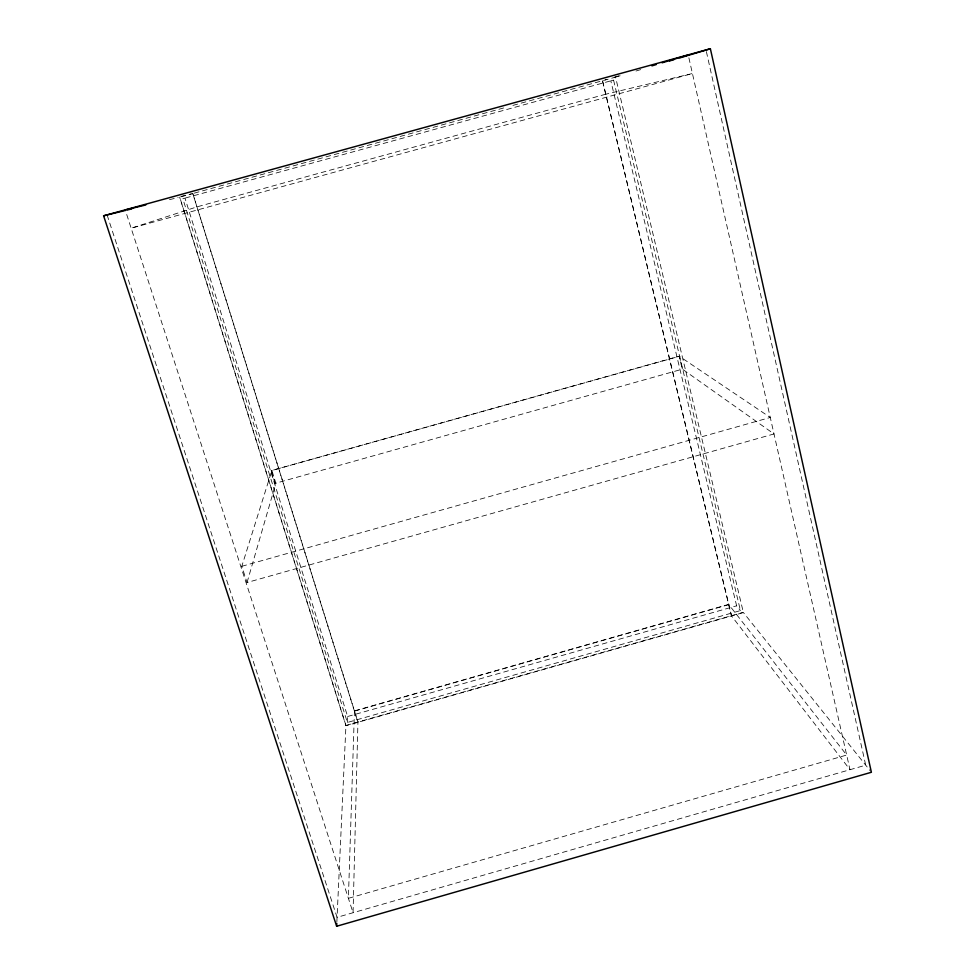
<?xml version="1.0" encoding="UTF-8"?>
<svg xmlns="http://www.w3.org/2000/svg" width="975" height="975" viewBox="0 0 975 975"><rect width="100%" height="100%" fill="white"/><g stroke="black" fill="none" stroke-linecap="round" stroke-linejoin="round"><path stroke-width="0.73" stroke-dasharray="4.88 3.66" d="M347.38 722.475L347.636 716.503L184.982 198.157L182.825 198.717L347.38 722.475L740.439 610.582L613.555 80.096L182.825 198.717M336.862 921.789L345.942 725.449L179.729 197.145L192.794 193.55L357.935 722.036L353.06 912.722L125.239 209.954M247.041 582.514L275.864 483.173L271.879 470.474L241.788 566.304L247.041 582.514L774.004 433.948L682.268 369.038L679.197 356.192L271.147 470.681L275.133 483.368L682.427 369.147L679.356 356.302L271.147 470.681M275.133 483.368L271.208 470.511M688.874 57.805L849.993 769.702L731.372 615.712L602.452 80.754L606.925 79.402M614.189 77.22L619.99 75.477M615.432 77.171L621.392 75.392M635.98 71.017L641.818 69.274M613.555 80.096L610.825 80.888L736.625 605.816L740.439 610.582M354.437 711.141L728.812 604.622M347.636 716.503L736.625 605.816M345.942 725.449L743.218 612.337L870.456 771.091M241.788 566.304L770.274 417.471L679.197 356.192M194.269 193.135L505.635 107.408M512.899 105.41L615.554 77.135L743.389 612.556L345.93 725.729L179.632 197.169M605.816 94.197L196.962 206.871L131.162 228.223L692.433 73.515L605.694 94.222M169.479 199.656L178.181 197.523M181.045 196.402L191.332 193.903M107.092 214.951L337.07 917.329L865.715 765.18L706.034 50.054M192.794 193.55L357.923 722.304M602.562 80.718L731.543 615.932M354.449 710.872L348.392 898.328L846.678 755.052L728.642 604.403L354.449 710.872"/><path stroke-width="1.46" d="M336.655 926.25L103.606 215.804L710.373 48.75L871.394 772.273L336.655 926.25L336.789 923.276M651.934 65.873L656.285 64.557M662.098 62.814L688.228 54.953M669.545 60.974L673.932 59.658M679.77 57.915L710.373 48.75M103.606 215.804L124.507 210.685M127.408 209.966L131.759 208.906M125.239 209.954L145.799 204.957"/></g></svg>
